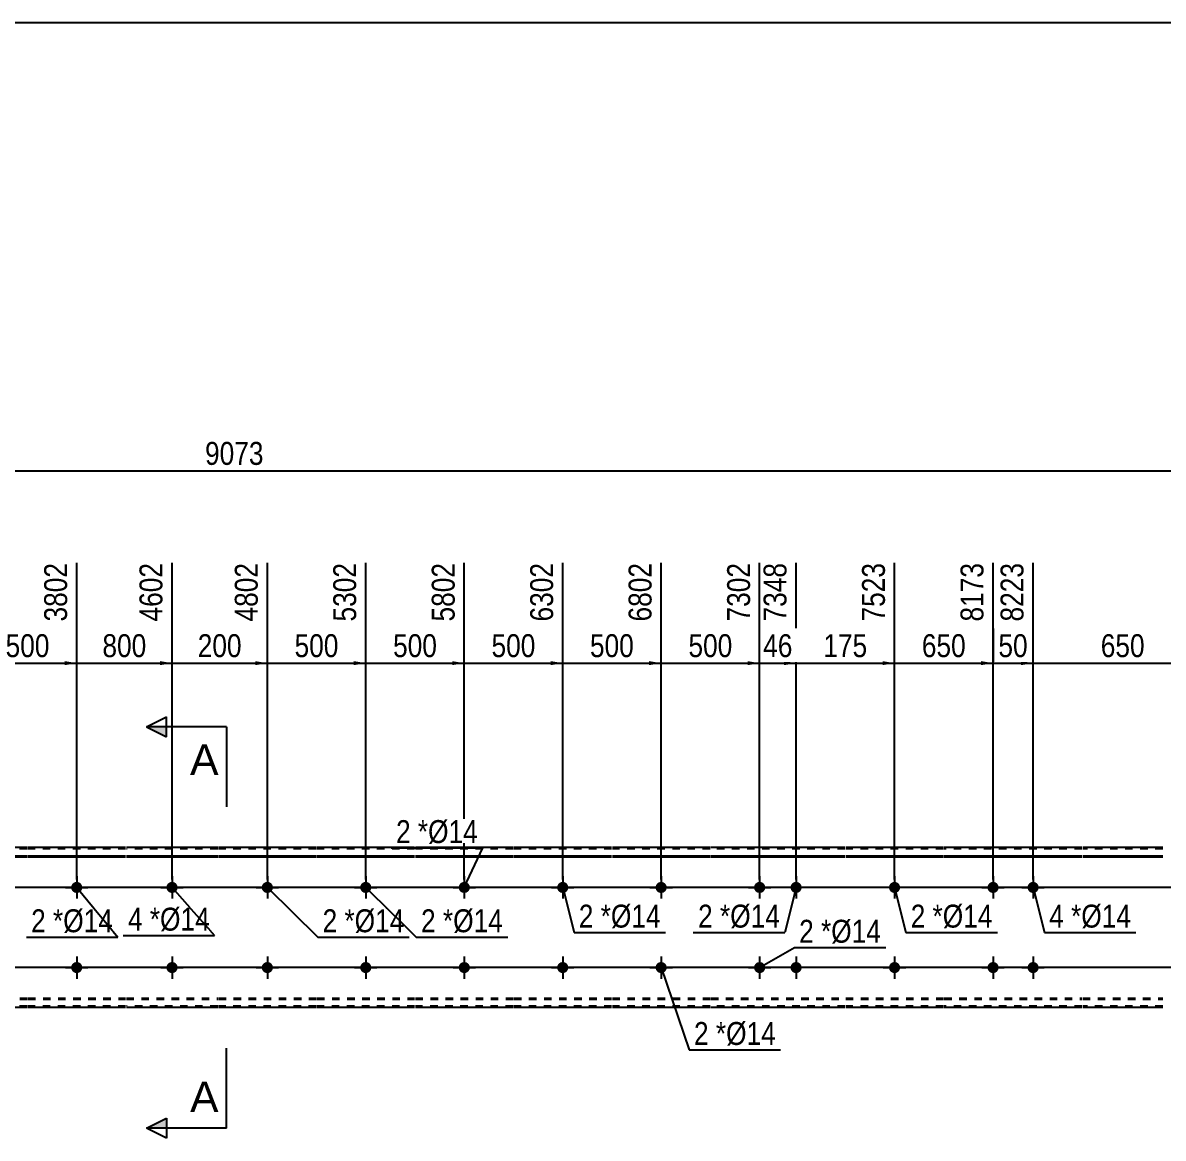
# Model space of a CAD drawing. Header units: millimetres. Extents: x -65 to 337, y -164 to 113.
# Drawn here: x 110.5 to 252.9, y -26.3 to 112.9 of the extents above; entities that cross this region are included whole.
import ezdxf

# ---------------------------------------------------------------- set-up
doc = ezdxf.new("R2010")
doc.units = ezdxf.units.MM
doc.linetypes.add('DXK_LINE_DOT1', pattern=[1.8814, 0.9407, -0.9407])
doc.styles.add('Arial', font='ARIAL.TTF', dxfattribs={"height": 0.2})
doc.styles.add('Arial Narrow', font='ARIALN.TTF', dxfattribs={"height": 0.2})

# ---------------------------------------------------------------- blocks, each defined once
blk = doc.blocks.new('Unknown-629087401-1980')
at = {"color": 5, "linetype": 'Continuous'}
blk.add_line((337.25, 112.93), (-62.75, 112.93), dxfattribs=at)
blk = doc.blocks.new('Bolt-629087401-1223 - 1203')
at = {"linetype": 'Continuous'}
blk.add_hatch(color=3, dxfattribs=at).paths.add_polyline_path([(220.06, -5, -1), (218.66, -5, -1)])
at = {"color": 3, "linetype": 'Continuous'}
for p, q in [((219.36, -3.6), (219.36, -6.4)), ((217.96, -5), (220.76, -5))]:
    blk.add_line(p, q, dxfattribs=at)
blk = doc.blocks.new('Part-629087401-1218 - 1203')
at = {"color": 2, "linetype": 'Continuous'}
for p, q in [((111.06, 10), (98.86, 10)), ((123.35, 10), (111.16, 10)), ((134.85, 10), (123.45, 10)), ((147.15, 10), (134.95, 10)), ((159.44, 10), (147.25, 10)), ((171.73, 10), (159.54, 10)), ((184.03, 10), (171.83, 10)), ((196.32, 10), (184.13, 10)), ((213.17, 10), (196.42, 10)), ((225.46, 10), (213.27, 10)), ((242.75, 10), (225.56, 10)), ((252.85, 10), (242.85, 10)), ((98.86, 8.94), (111.06, 8.94)), ((98.86, 8.81), (111.06, 8.81)), ((111.16, 8.94), (123.35, 8.94)), ((111.16, 8.81), (123.35, 8.81)), ((123.45, 8.94), (134.85, 8.94)), ((123.45, 8.81), (134.85, 8.81)), ((134.95, 8.94), (147.15, 8.94)), ((134.95, 8.81), (147.15, 8.81)), ((147.25, 8.94), (159.44, 8.94)), ((147.25, 8.81), (159.44, 8.81)), ((159.54, 8.94), (171.73, 8.94)), ((159.54, 8.81), (171.73, 8.81)), ((171.83, 8.94), (184.03, 8.94)), ((171.83, 8.81), (184.03, 8.81)), ((184.13, 8.94), (196.32, 8.94)), ((184.13, 8.81), (196.32, 8.81)), ((196.42, 8.94), (213.17, 8.94)), ((196.42, 8.81), (213.17, 8.81)), ((213.27, 8.94), (225.46, 8.94)), ((213.27, 8.81), (225.46, 8.81)), ((225.56, 8.94), (242.75, 8.94)), ((225.56, 8.81), (242.75, 8.81)), ((242.85, 8.94), (252.85, 8.94)), ((242.85, 8.81), (252.85, 8.81)), ((111.06, -10), (98.86, -10)), ((123.35, -10), (111.16, -10)), ((134.85, -10), (123.45, -10)), ((147.15, -10), (134.95, -10)), ((159.44, -10), (147.25, -10)), ((171.73, -10), (159.54, -10)), ((184.03, -10), (171.83, -10)), ((196.32, -10), (184.13, -10)), ((213.17, -10), (196.42, -10)), ((225.46, -10), (213.27, -10)), ((242.75, -10), (225.56, -10)), ((252.85, -10), (242.85, -10))]:
    blk.add_line(p, q, dxfattribs=at)
at = {"color": 7, "linetype": 'DXK_LINE_DOT1'}
for p, q in [((111.06, 9.82), (98.86, 9.82)), ((123.35, 9.82), (111.16, 9.82)), ((134.85, 9.82), (123.45, 9.82)), ((147.15, 9.82), (134.95, 9.82)), ((159.44, 9.82), (147.25, 9.82)), ((171.73, 9.82), (159.54, 9.82)), ((184.03, 9.82), (171.83, 9.82)), ((196.32, 9.82), (184.13, 9.82)), ((213.17, 9.82), (196.42, 9.82)), ((225.46, 9.82), (213.27, 9.82)), ((242.75, 9.82), (225.56, 9.82)), ((252.85, 9.82), (242.85, 9.82)), ((98.86, -8.81), (111.06, -8.81)), ((98.86, -8.94), (111.06, -8.94)), ((111.06, -9.82), (98.86, -9.82)), ((111.16, -8.81), (123.35, -8.81)), ((111.16, -8.94), (123.35, -8.94)), ((123.35, -9.82), (111.16, -9.82)), ((123.45, -8.81), (134.85, -8.81)), ((123.45, -8.94), (134.85, -8.94)), ((134.85, -9.82), (123.45, -9.82)), ((134.95, -8.81), (147.15, -8.81)), ((134.95, -8.94), (147.15, -8.94)), ((147.15, -9.82), (134.95, -9.82)), ((147.25, -8.81), (159.44, -8.81)), ((147.25, -8.94), (159.44, -8.94)), ((159.44, -9.82), (147.25, -9.82)), ((159.54, -8.81), (171.73, -8.81)), ((159.54, -8.94), (171.73, -8.94)), ((171.73, -9.82), (159.54, -9.82)), ((171.83, -8.81), (184.03, -8.81)), ((171.83, -8.94), (184.03, -8.94)), ((184.03, -9.82), (171.83, -9.82)), ((184.13, -8.81), (196.32, -8.81)), ((184.13, -8.94), (196.32, -8.94)), ((196.32, -9.82), (184.13, -9.82)), ((196.42, -8.81), (213.17, -8.81)), ((196.42, -8.94), (213.17, -8.94)), ((213.17, -9.82), (196.42, -9.82)), ((213.27, -8.81), (225.46, -8.81)), ((213.27, -8.94), (225.46, -8.94)), ((225.46, -9.82), (213.27, -9.82)), ((225.56, -8.81), (242.75, -8.81)), ((225.56, -8.94), (242.75, -8.94)), ((242.75, -9.82), (225.56, -9.82)), ((242.85, -8.81), (252.85, -8.81)), ((242.85, -8.94), (252.85, -8.94)), ((252.85, -9.82), (242.85, -9.82))]:
    blk.add_line(p, q, dxfattribs=at)
blk = doc.blocks.new('Bolt-629087401-1219 - 1203')
at = {"linetype": 'Continuous'}
for points in [[(232.36, 5, -1), (230.96, 5, -1)], [(237.36, 5, -1), (235.96, 5, -1)], [(232.36, -5, -1), (230.96, -5, -1)], [(237.36, -5, -1), (235.96, -5, -1)]]:
    blk.add_hatch(color=3, dxfattribs=at).paths.add_polyline_path(points)
at = {"color": 3, "linetype": 'Continuous'}
for p, q in [((231.66, 6.4), (231.66, 3.6)), ((236.66, 6.4), (236.66, 3.6)), ((230.26, 5), (233.06, 5)), ((235.26, 5), (238.06, 5)), ((231.66, -3.6), (231.66, -6.4)), ((236.66, -3.6), (236.66, -6.4)), ((230.26, -5), (233.06, -5)), ((235.26, -5), (238.06, -5))]:
    blk.add_line(p, q, dxfattribs=at)
blk = doc.blocks.new('Bolt-629087401-1220 - 1203')
at = {"linetype": 'Continuous'}
blk.add_hatch(color=3, dxfattribs=at).paths.add_polyline_path([(220.06, 5, -1), (218.66, 5, -1)])
at = {"color": 3, "linetype": 'Continuous'}
for p, q in [((219.36, 6.4), (219.36, 3.6)), ((220.76, 5), (217.96, 5))]:
    blk.add_line(p, q, dxfattribs=at)
blk = doc.blocks.new('Bolt-629087401-1224 - 1203')
at = {"linetype": 'Continuous'}
for points in [[(207.77, 5, -1), (206.37, 5, -1)], [(207.77, -5, -1), (206.37, -5, -1)]]:
    blk.add_hatch(color=3, dxfattribs=at).paths.add_polyline_path(points)
at = {"color": 3, "linetype": 'Continuous'}
for p, q in [((207.07, 6.4), (207.07, 3.6)), ((208.47, 5), (205.67, 5)), ((207.07, -3.6), (207.07, -6.4)), ((208.47, -5), (205.67, -5))]:
    blk.add_line(p, q, dxfattribs=at)
blk = doc.blocks.new('Bolt-629087401-1229 - 1203')
at = {"linetype": 'Continuous'}
for points in [[(129.85, 5, -1), (128.45, 5, -1)], [(129.85, -5, -1), (128.45, -5, -1)]]:
    blk.add_hatch(color=3, dxfattribs=at).paths.add_polyline_path(points)
at = {"color": 3, "linetype": 'Continuous'}
for p, q in [((129.15, 6.4), (129.15, 3.6)), ((127.75, 5), (130.55, 5)), ((129.15, -3.6), (129.15, -6.4)), ((127.75, -5), (130.55, -5))]:
    blk.add_line(p, q, dxfattribs=at)
blk = doc.blocks.new('Bolt-629087401-1230 - 1203')
at = {"linetype": 'Continuous'}
for points in [[(129.85, 5, -1), (128.45, 5, -1)], [(129.85, -5, -1), (128.45, -5, -1)]]:
    blk.add_hatch(color=3, dxfattribs=at).paths.add_polyline_path(points)
at = {"color": 3, "linetype": 'Continuous'}
for p, q in [((129.15, 6.4), (129.15, 3.6)), ((127.75, 5), (130.55, 5)), ((129.15, -3.6), (129.15, -6.4)), ((127.75, -5), (130.55, -5))]:
    blk.add_line(p, q, dxfattribs=at)
blk = doc.blocks.new('Bolt-629087401-1231 - 1203')
at = {"linetype": 'Continuous'}
for points in [[(117.95, 5, -1), (116.55, 5, -1)], [(117.95, -5, -1), (116.55, -5, -1)]]:
    blk.add_hatch(color=3, dxfattribs=at).paths.add_polyline_path(points)
at = {"color": 3, "linetype": 'Continuous'}
for p, q in [((117.25, 6.4), (117.25, 3.6)), ((115.85, 5), (118.65, 5)), ((117.25, -3.6), (117.25, -6.4)), ((115.85, -5), (118.65, -5))]:
    blk.add_line(p, q, dxfattribs=at)
blk = doc.blocks.new('Bolt-629087401-1239 - 1203')
at = {"linetype": 'Continuous'}
for points in [[(141.75, 5, -1), (140.35, 5, -1)], [(141.75, -5, -1), (140.35, -5, -1)]]:
    blk.add_hatch(color=3, dxfattribs=at).paths.add_polyline_path(points)
at = {"color": 3, "linetype": 'Continuous'}
for p, q in [((141.05, 6.4), (141.05, 3.6)), ((139.65, 5), (142.45, 5)), ((141.05, -3.6), (141.05, -6.4)), ((139.65, -5), (142.45, -5))]:
    blk.add_line(p, q, dxfattribs=at)
blk = doc.blocks.new('Bolt-629087401-1240 - 1203')
at = {"linetype": 'Continuous'}
for points in [[(154.04, 5, -1), (152.64, 5, -1)], [(154.04, -5, -1), (152.64, -5, -1)]]:
    blk.add_hatch(color=3, dxfattribs=at).paths.add_polyline_path(points)
at = {"color": 3, "linetype": 'Continuous'}
for p, q in [((153.34, 6.4), (153.34, 3.6)), ((151.94, 5), (154.74, 5)), ((153.34, -3.6), (153.34, -6.4)), ((151.94, -5), (154.74, -5))]:
    blk.add_line(p, q, dxfattribs=at)
blk = doc.blocks.new('Bolt-629087401-1241 - 1203')
at = {"linetype": 'Continuous'}
for points in [[(166.34, 5, -1), (164.94, 5, -1)], [(166.34, -5, -1), (164.94, -5, -1)]]:
    blk.add_hatch(color=3, dxfattribs=at).paths.add_polyline_path(points)
at = {"color": 3, "linetype": 'Continuous'}
for p, q in [((165.64, 6.4), (165.64, 3.6)), ((164.24, 5), (167.04, 5)), ((165.64, -3.6), (165.64, -6.4)), ((164.24, -5), (167.04, -5))]:
    blk.add_line(p, q, dxfattribs=at)
blk = doc.blocks.new('Bolt-629087401-1242 - 1203')
at = {"linetype": 'Continuous'}
for points in [[(178.63, 5, -1), (177.23, 5, -1)], [(178.63, -5, -1), (177.23, -5, -1)]]:
    blk.add_hatch(color=3, dxfattribs=at).paths.add_polyline_path(points)
at = {"color": 3, "linetype": 'Continuous'}
for p, q in [((177.93, 6.4), (177.93, 3.6)), ((176.53, 5), (179.33, 5)), ((177.93, -3.6), (177.93, -6.4)), ((176.53, -5), (179.33, -5))]:
    blk.add_line(p, q, dxfattribs=at)
blk = doc.blocks.new('Bolt-629087401-1243 - 1203')
at = {"linetype": 'Continuous'}
for points in [[(190.92, 5, -1), (189.52, 5, -1)], [(190.92, -5, -1), (189.52, -5, -1)]]:
    blk.add_hatch(color=3, dxfattribs=at).paths.add_polyline_path(points)
at = {"color": 3, "linetype": 'Continuous'}
for p, q in [((190.22, 6.4), (190.22, 3.6)), ((188.82, 5), (191.62, 5)), ((190.22, -3.6), (190.22, -6.4)), ((188.82, -5), (191.62, -5))]:
    blk.add_line(p, q, dxfattribs=at)
blk = doc.blocks.new('Bolt-629087401-1244 - 1203')
at = {"linetype": 'Continuous'}
for points in [[(203.22, 5, -1), (201.82, 5, -1)], [(203.22, -5, -1), (201.82, -5, -1)]]:
    blk.add_hatch(color=3, dxfattribs=at).paths.add_polyline_path(points)
at = {"color": 3, "linetype": 'Continuous'}
for p, q in [((202.52, 6.4), (202.52, 3.6)), ((201.12, 5), (203.92, 5)), ((202.52, -3.6), (202.52, -6.4)), ((201.12, -5), (203.92, -5))]:
    blk.add_line(p, q, dxfattribs=at)
blk = doc.blocks.new('StraightDimension-629087401-1311 - 1203')
at = {"linetype": 'Continuous'}
blk.add_hatch(color=7, dxfattribs=at).paths.add_polyline_path([(217.86, 33.25), (219.36, 33), (217.86, 32.75)])
at = {"color": 7, "linetype": 'Continuous'}
for p, q in [((207.07, 6), (207.07, 45.51)), ((219.36, 6), (219.36, 45.51)), ((207.07, 33), (219.36, 33))]:
    blk.add_line(p, q, dxfattribs=at)
at = {"color": 0}
blk.add_wipeout([(216.56, 33.15), (216.56, 37.35), (209.87, 37.35), (209.87, 33.15)], dxfattribs=at)
at = {"color": 3, "style": 'Arial Narrow'}
blk.add_text('175', height=2.863, dxfattribs=at).set_placement((210.47, 33.75))
at = {"color": 0, "linetype": 'Continuous'}
blk.add_wipeout([(218.76, 46.11), (214.56, 46.11), (214.56, 37.6), (218.76, 37.6)], dxfattribs=at)
at = {"color": 3, "linetype": 'Continuous', "style": 'Arial Narrow'}
blk.add_text('7523', height=2.863, rotation=90.0002, dxfattribs=at).set_placement((218.16, 38.2))
blk = doc.blocks.new('StraightDimension-629087401-1309 - 1203')
at = {"linetype": 'Continuous'}
blk.add_hatch(color=7, dxfattribs=at).paths.add_polyline_path([(235.16, 33.25), (236.66, 33), (235.16, 32.75)])
at = {"color": 7, "linetype": 'Continuous'}
for p, q in [((231.66, 6), (231.66, 45.51)), ((236.66, 6), (236.66, 45.51)), ((231.66, 33), (236.66, 33))]:
    blk.add_line(p, q, dxfattribs=at)
at = {"color": 0}
blk.add_wipeout([(236.58, 33.15), (236.58, 37.35), (231.73, 37.35), (231.73, 33.15)], dxfattribs=at)
at = {"color": 3, "style": 'Arial Narrow'}
blk.add_text('50', height=2.863, dxfattribs=at).set_placement((232.33, 33.75))
at = {"color": 0, "linetype": 'Continuous'}
blk.add_wipeout([(236.06, 46.11), (231.86, 46.11), (231.86, 37.6), (236.06, 37.6)], dxfattribs=at)
at = {"color": 3, "linetype": 'Continuous', "style": 'Arial Narrow'}
blk.add_text('8223', height=2.863, rotation=90.0002, dxfattribs=at).set_placement((235.46, 38.2))
blk = doc.blocks.new('StraightDimension-629087401-1308 - 1203')
at = {"linetype": 'Continuous'}
blk.add_hatch(color=7, dxfattribs=at).paths.add_polyline_path([(257.55, 33.25), (259.05, 33), (257.55, 32.75)])
at = {"color": 7, "linetype": 'Continuous'}
for p, q in [((236.66, 6), (236.66, 45.51)), ((259.05, 6), (259.05, 41.61)), ((236.66, 33), (259.05, 33))]:
    blk.add_line(p, q, dxfattribs=at)
at = {"color": 0, "linetype": 'Continuous'}
blk.add_wipeout([(258.45, 42.21), (254.25, 42.21), (254.25, 33.7), (258.45, 33.7)], dxfattribs=at)
at = {"color": 0}
blk.add_wipeout([(251.2, 33.15), (251.2, 37.35), (244.51, 37.35), (244.51, 33.15)], dxfattribs=at)
at = {"color": 3, "linetype": 'Continuous', "style": 'Arial Narrow'}
blk.add_text('8873', height=2.863, rotation=90.0002, dxfattribs=at).set_placement((257.85, 34.3))
at = {"color": 3, "style": 'Arial Narrow'}
blk.add_text('650', height=2.863, dxfattribs=at).set_placement((245.11, 33.75))
blk = doc.blocks.new('StraightDimension-629087401-1310 - 1203')
at = {"linetype": 'Continuous'}
blk.add_hatch(color=7, dxfattribs=at).paths.add_polyline_path([(230.16, 33.25), (231.66, 33), (230.16, 32.75)])
at = {"color": 7, "linetype": 'Continuous'}
for p, q in [((219.36, 6), (219.36, 45.51)), ((231.66, 6), (231.66, 45.51)), ((219.36, 33), (231.66, 33))]:
    blk.add_line(p, q, dxfattribs=at)
at = {"color": 0}
blk.add_wipeout([(228.85, 33.15), (228.85, 37.35), (222.17, 37.35), (222.17, 33.15)], dxfattribs=at)
at = {"color": 3, "style": 'Arial Narrow'}
blk.add_text('650', height=2.863, dxfattribs=at).set_placement((222.77, 33.75))
at = {"color": 0, "linetype": 'Continuous'}
blk.add_wipeout([(231.06, 46.11), (226.86, 46.11), (226.86, 37.6), (231.06, 37.6)], dxfattribs=at)
at = {"color": 3, "linetype": 'Continuous', "style": 'Arial Narrow'}
blk.add_text('8173', height=2.863, rotation=90.0002, dxfattribs=at).set_placement((230.46, 38.2))
blk = doc.blocks.new('StraightDimension-629087401-1312 - 1203')
at = {"linetype": 'Continuous'}
blk.add_hatch(color=7, dxfattribs=at).paths.add_polyline_path([(205.57, 33.25), (207.07, 33), (205.57, 32.75)])
at = {"color": 7, "linetype": 'Continuous'}
for p, q in [((202.52, 6), (202.52, 45.51)), ((207.07, 6), (207.07, 45.51)), ((202.52, 33), (207.07, 33))]:
    blk.add_line(p, q, dxfattribs=at)
at = {"color": 0}
blk.add_wipeout([(207.22, 33.15), (207.22, 37.35), (202.36, 37.35), (202.36, 33.15)], dxfattribs=at)
at = {"color": 3, "style": 'Arial Narrow'}
blk.add_text('46', height=2.863, dxfattribs=at).set_placement((202.96, 33.75))
at = {"color": 0, "linetype": 'Continuous'}
blk.add_wipeout([(206.47, 46.11), (202.27, 46.11), (202.27, 37.6), (206.47, 37.6)], dxfattribs=at)
at = {"color": 3, "linetype": 'Continuous', "style": 'Arial Narrow'}
blk.add_text('7348', height=2.863, rotation=90.0002, dxfattribs=at).set_placement((205.87, 38.2))
blk = doc.blocks.new('StraightDimension-629087401-1313 - 1203')
at = {"linetype": 'Continuous'}
blk.add_hatch(color=7, dxfattribs=at).paths.add_polyline_path([(201.02, 33.25), (202.52, 33), (201.02, 32.75)])
at = {"color": 7, "linetype": 'Continuous'}
for p, q in [((190.22, 6), (190.22, 45.51)), ((202.52, 6), (202.52, 45.51)), ((190.22, 33), (202.52, 33))]:
    blk.add_line(p, q, dxfattribs=at)
at = {"color": 0}
blk.add_wipeout([(199.71, 33.15), (199.71, 37.35), (193.03, 37.35), (193.03, 33.15)], dxfattribs=at)
at = {"color": 3, "style": 'Arial Narrow'}
blk.add_text('500', height=2.863, dxfattribs=at).set_placement((193.63, 33.75))
at = {"color": 0, "linetype": 'Continuous'}
blk.add_wipeout([(201.92, 46.11), (197.72, 46.11), (197.72, 37.6), (201.92, 37.6)], dxfattribs=at)
at = {"color": 3, "linetype": 'Continuous', "style": 'Arial Narrow'}
blk.add_text('7302', height=2.863, rotation=90.0002, dxfattribs=at).set_placement((201.32, 38.2))
blk = doc.blocks.new('StraightDimension-629087401-1314 - 1203')
at = {"linetype": 'Continuous'}
blk.add_hatch(color=7, dxfattribs=at).paths.add_polyline_path([(188.72, 33.25), (190.22, 33), (188.72, 32.75)])
at = {"color": 7, "linetype": 'Continuous'}
for p, q in [((177.93, 6), (177.93, 45.51)), ((190.22, 6), (190.22, 45.51)), ((177.93, 33), (190.22, 33))]:
    blk.add_line(p, q, dxfattribs=at)
at = {"color": 0}
blk.add_wipeout([(187.42, 33.15), (187.42, 37.35), (180.73, 37.35), (180.73, 33.15)], dxfattribs=at)
at = {"color": 3, "style": 'Arial Narrow'}
blk.add_text('500', height=2.863, dxfattribs=at).set_placement((181.33, 33.75))
at = {"color": 0, "linetype": 'Continuous'}
blk.add_wipeout([(189.62, 46.11), (185.42, 46.11), (185.42, 37.6), (189.62, 37.6)], dxfattribs=at)
at = {"color": 3, "linetype": 'Continuous', "style": 'Arial Narrow'}
blk.add_text('6802', height=2.863, rotation=90.0002, dxfattribs=at).set_placement((189.02, 38.2))
blk = doc.blocks.new('StraightDimension-629087401-1315 - 1203')
at = {"linetype": 'Continuous'}
blk.add_hatch(color=7, dxfattribs=at).paths.add_polyline_path([(176.43, 33.25), (177.93, 33), (176.43, 32.75)])
at = {"color": 7, "linetype": 'Continuous'}
for p, q in [((165.64, 6), (165.64, 45.51)), ((177.93, 6), (177.93, 45.51)), ((165.64, 33), (177.93, 33))]:
    blk.add_line(p, q, dxfattribs=at)
at = {"color": 0}
blk.add_wipeout([(175.13, 33.15), (175.13, 37.35), (168.44, 37.35), (168.44, 33.15)], dxfattribs=at)
at = {"color": 3, "style": 'Arial Narrow'}
blk.add_text('500', height=2.863, dxfattribs=at).set_placement((169.04, 33.75))
at = {"color": 0, "linetype": 'Continuous'}
blk.add_wipeout([(177.33, 46.11), (173.13, 46.11), (173.13, 37.6), (177.33, 37.6)], dxfattribs=at)
at = {"color": 3, "linetype": 'Continuous', "style": 'Arial Narrow'}
blk.add_text('6302', height=2.863, rotation=90.0002, dxfattribs=at).set_placement((176.73, 38.2))
blk = doc.blocks.new('StraightDimension-629087401-1316 - 1203')
at = {"linetype": 'Continuous'}
blk.add_hatch(color=7, dxfattribs=at).paths.add_polyline_path([(164.14, 33.25), (165.64, 33), (164.14, 32.75)])
at = {"color": 7, "linetype": 'Continuous'}
for p, q in [((153.34, 6), (153.34, 45.51)), ((165.64, 6), (165.64, 45.51)), ((153.34, 33), (165.64, 33))]:
    blk.add_line(p, q, dxfattribs=at)
at = {"color": 0}
blk.add_wipeout([(162.83, 33.15), (162.83, 37.35), (156.15, 37.35), (156.15, 33.15)], dxfattribs=at)
at = {"color": 3, "style": 'Arial Narrow'}
blk.add_text('500', height=2.863, dxfattribs=at).set_placement((156.75, 33.75))
at = {"color": 0, "linetype": 'Continuous'}
blk.add_wipeout([(165.04, 46.11), (160.84, 46.11), (160.84, 37.6), (165.04, 37.6)], dxfattribs=at)
at = {"color": 3, "linetype": 'Continuous', "style": 'Arial Narrow'}
blk.add_text('5802', height=2.863, rotation=90.0002, dxfattribs=at).set_placement((164.44, 38.2))
blk = doc.blocks.new('StraightDimension-629087401-1317 - 1203')
at = {"linetype": 'Continuous'}
blk.add_hatch(color=7, dxfattribs=at).paths.add_polyline_path([(151.84, 33.25), (153.34, 33), (151.84, 32.75)])
at = {"color": 7, "linetype": 'Continuous'}
for p, q in [((141.05, 6), (141.05, 45.51)), ((153.34, 6), (153.34, 45.51)), ((141.05, 33), (153.34, 33))]:
    blk.add_line(p, q, dxfattribs=at)
at = {"color": 0}
blk.add_wipeout([(150.54, 33.15), (150.54, 37.35), (143.85, 37.35), (143.85, 33.15)], dxfattribs=at)
at = {"color": 3, "style": 'Arial Narrow'}
blk.add_text('500', height=2.863, dxfattribs=at).set_placement((144.45, 33.75))
at = {"color": 0, "linetype": 'Continuous'}
blk.add_wipeout([(152.74, 46.11), (148.54, 46.11), (148.54, 37.6), (152.74, 37.6)], dxfattribs=at)
at = {"color": 3, "linetype": 'Continuous', "style": 'Arial Narrow'}
blk.add_text('5302', height=2.863, rotation=90.0002, dxfattribs=at).set_placement((152.14, 38.2))
blk = doc.blocks.new('StraightDimension-629087401-1318 - 1203')
at = {"linetype": 'Continuous'}
blk.add_hatch(color=7, dxfattribs=at).paths.add_polyline_path([(139.55, 33.25), (141.05, 33), (139.55, 32.75)])
at = {"color": 7, "linetype": 'Continuous'}
for p, q in [((129.15, 6), (129.15, 45.51)), ((141.05, 6), (141.05, 45.51)), ((129.15, 33), (141.05, 33))]:
    blk.add_line(p, q, dxfattribs=at)
at = {"color": 0}
blk.add_wipeout([(138.44, 33.15), (138.44, 37.35), (131.76, 37.35), (131.76, 33.15)], dxfattribs=at)
at = {"color": 3, "style": 'Arial Narrow'}
blk.add_text('200', height=2.863, dxfattribs=at).set_placement((132.36, 33.75))
at = {"color": 0, "linetype": 'Continuous'}
blk.add_wipeout([(140.45, 46.11), (136.25, 46.11), (136.25, 37.6), (140.45, 37.6)], dxfattribs=at)
at = {"color": 3, "linetype": 'Continuous', "style": 'Arial Narrow'}
blk.add_text('4802', height=2.863, rotation=90.0002, dxfattribs=at).set_placement((139.85, 38.2))
blk = doc.blocks.new('StraightDimension-629087401-1319 - 1203')
at = {"linetype": 'Continuous'}
blk.add_hatch(color=7, dxfattribs=at).paths.add_polyline_path([(127.65, 33.25), (129.15, 33), (127.65, 32.75)])
at = {"color": 7, "linetype": 'Continuous'}
for p, q in [((117.25, 6), (117.25, 45.51)), ((129.15, 6), (129.15, 45.51)), ((117.25, 33), (129.15, 33))]:
    blk.add_line(p, q, dxfattribs=at)
at = {"color": 0}
blk.add_wipeout([(126.55, 33.15), (126.55, 37.35), (119.86, 37.35), (119.86, 33.15)], dxfattribs=at)
at = {"color": 3, "style": 'Arial Narrow'}
blk.add_text('800', height=2.863, dxfattribs=at).set_placement((120.46, 33.75))
at = {"color": 0, "linetype": 'Continuous'}
blk.add_wipeout([(128.55, 46.11), (124.35, 46.11), (124.35, 37.6), (128.55, 37.6)], dxfattribs=at)
at = {"color": 3, "linetype": 'Continuous', "style": 'Arial Narrow'}
blk.add_text('4602', height=2.863, rotation=90.0002, dxfattribs=at).set_placement((127.95, 38.2))
blk = doc.blocks.new('StraightDimension-629087401-1320 - 1203')
at = {"linetype": 'Continuous'}
blk.add_hatch(color=7, dxfattribs=at).paths.add_polyline_path([(115.75, 33.25), (117.25, 33), (115.75, 32.75)])
at = {"color": 7, "linetype": 'Continuous'}
for p, q in [((104.96, 6), (104.96, 45.51)), ((117.25, 6), (117.25, 45.51)), ((104.96, 33), (117.25, 33))]:
    blk.add_line(p, q, dxfattribs=at)
at = {"color": 0}
blk.add_wipeout([(114.45, 33.15), (114.45, 37.35), (107.77, 37.35), (107.77, 33.15)], dxfattribs=at)
at = {"color": 3, "style": 'Arial Narrow'}
blk.add_text('500', height=2.863, dxfattribs=at).set_placement((108.37, 33.75))
at = {"color": 0, "linetype": 'Continuous'}
blk.add_wipeout([(116.65, 46.11), (112.45, 46.11), (112.45, 37.6), (116.65, 37.6)], dxfattribs=at)
at = {"color": 3, "linetype": 'Continuous', "style": 'Arial Narrow'}
blk.add_text('3802', height=2.863, rotation=90.0002, dxfattribs=at).set_placement((116.05, 38.2))
blk = doc.blocks.new('StraightDimension-629087401-1413 - 1203')
at = {"color": 7, "linetype": 'Continuous'}
blk.add_line((258.05, 5), (-8.25, 5), dxfattribs=at)
blk = doc.blocks.new('StraightDimension-629087401-1429 - 1203')
at = {"color": 7, "linetype": 'Continuous'}
blk.add_line((258.05, -5), (-8.25, -5), dxfattribs=at)
blk = doc.blocks.new('StraightDimension-629087401-1445 - 1203')
at = {"color": 7, "linetype": 'Continuous'}
blk.add_line((0, 57), (273.84, 57), dxfattribs=at)
at = {"color": 0}
blk.add_wipeout([(141.18, 57.15), (141.18, 61.35), (132.67, 61.35), (132.67, 57.15)], dxfattribs=at)
at = {"color": 3, "style": 'Arial Narrow'}
blk.add_text('9073', height=2.863, dxfattribs=at).set_placement((133.27, 57.75))
blk = doc.blocks.new('Mark-629087401-1489 - 1203')
at = {"color": 0}
for points in [[(181.77, -0.01), (181.77, 2.99), (179.94, 2.99), (179.94, -0.01)], [(183.95, -0.01), (183.95, 2.99), (182.67, 2.99), (182.67, -0.01)]]:
    blk.add_wipeout(points, dxfattribs=at)
for points in [[(181.77, -0.01), (181.77, 2.99), (179.94, 2.99), (179.94, -0.01)], [(183.95, -0.01), (183.95, 2.99), (182.67, 2.99), (182.67, -0.01)]]:
    blk.add_wipeout(points, dxfattribs=at)
at = {"color": 7, "linetype": 'Continuous'}
blk.add_line((177.93, 5), (179.34, -0.61), dxfattribs=at)
at = {"color": 3, "style": 'Arial Narrow'}
blk.add_text('2', height=2.86, dxfattribs=at).set_placement((179.94, -0.01))
at = {"color": 0}
blk.add_wipeout([(190.16, -0.01), (190.16, 2.99), (183.95, 2.99), (183.95, -0.01)], dxfattribs=at)
blk.add_wipeout([(190.16, -0.01), (190.16, 2.99), (183.95, 2.99), (183.95, -0.01)], dxfattribs=at)
at = {"color": 7, "linetype": 'Continuous'}
blk.add_line((179.34, -0.61), (190.76, -0.61), dxfattribs=at)
at = {"color": 3, "style": 'Arial Narrow'}
for s, height, p in [('*', 2.86, (182.67, -0.01)), ('Ø14', 2.863, (183.95, -0.01))]:
    blk.add_text(s, height=height, dxfattribs=at).set_placement(p)
blk = doc.blocks.new('Mark-629087401-1478 - 1203')
at = {"color": 0}
for points in [[(113.38, -0.59), (113.38, 2.41), (111.56, 2.41), (111.56, -0.59)], [(115.56, -0.59), (115.56, 2.41), (114.28, 2.41), (114.28, -0.59)]]:
    blk.add_wipeout(points, dxfattribs=at)
for points in [[(113.38, -0.59), (113.38, 2.41), (111.56, 2.41), (111.56, -0.59)], [(115.56, -0.59), (115.56, 2.41), (114.28, 2.41), (114.28, -0.59)]]:
    blk.add_wipeout(points, dxfattribs=at)
at = {"color": 3, "style": 'Arial Narrow'}
blk.add_text('2', height=2.86, dxfattribs=at).set_placement((111.56, -0.59))
at = {"color": 0}
blk.add_wipeout([(121.77, -0.59), (121.77, 2.41), (115.56, 2.41), (115.56, -0.59)], dxfattribs=at)
blk.add_wipeout([(121.77, -0.59), (121.77, 2.41), (115.56, 2.41), (115.56, -0.59)], dxfattribs=at)
at = {"color": 7, "linetype": 'Continuous'}
for p in [(117.25, 5), (110.96, -1.19)]:
    blk.add_line(p, (122.37, -1.19), dxfattribs=at)
at = {"color": 3, "style": 'Arial Narrow'}
for s, height, p in [('*', 2.86, (114.28, -0.59)), ('Ø14', 2.863, (115.56, -0.59))]:
    blk.add_text(s, height=height, dxfattribs=at).set_placement(p)
blk = doc.blocks.new('Mark-629087401-1472 - 1203')
at = {"color": 0}
for points in [[(240.5, -0.01), (240.5, 2.99), (238.67, 2.99), (238.67, -0.01)], [(242.68, -0.01), (242.68, 2.99), (241.4, 2.99), (241.4, -0.01)]]:
    blk.add_wipeout(points, dxfattribs=at)
for points in [[(240.5, -0.01), (240.5, 2.99), (238.67, 2.99), (238.67, -0.01)], [(242.68, -0.01), (242.68, 2.99), (241.4, 2.99), (241.4, -0.01)]]:
    blk.add_wipeout(points, dxfattribs=at)
at = {"color": 7, "linetype": 'Continuous'}
blk.add_line((236.66, 5), (238.07, -0.61), dxfattribs=at)
at = {"color": 3, "style": 'Arial Narrow'}
blk.add_text('4', height=2.86, dxfattribs=at).set_placement((238.67, -0.01))
at = {"color": 0}
blk.add_wipeout([(248.89, -0.01), (248.89, 2.99), (242.68, 2.99), (242.68, -0.01)], dxfattribs=at)
blk.add_wipeout([(248.89, -0.01), (248.89, 2.99), (242.68, 2.99), (242.68, -0.01)], dxfattribs=at)
at = {"color": 7, "linetype": 'Continuous'}
blk.add_line((238.07, -0.61), (249.49, -0.61), dxfattribs=at)
at = {"color": 3, "style": 'Arial Narrow'}
for s, height, p in [('*', 2.86, (241.4, -0.01)), ('Ø14', 2.863, (242.68, -0.01))]:
    blk.add_text(s, height=height, dxfattribs=at).set_placement(p)
blk = doc.blocks.new('Mark-629087401-1491 - 1203')
at = {"color": 0}
for points in [[(209.28, -1.9), (209.28, 1.1), (207.45, 1.1), (207.45, -1.9)], [(211.45, -1.9), (211.45, 1.1), (210.18, 1.1), (210.18, -1.9)]]:
    blk.add_wipeout(points, dxfattribs=at)
for points in [[(209.28, -1.9), (209.28, 1.1), (207.45, 1.1), (207.45, -1.9)], [(211.45, -1.9), (211.45, 1.1), (210.18, 1.1), (210.18, -1.9)]]:
    blk.add_wipeout(points, dxfattribs=at)
at = {"color": 7, "linetype": 'Continuous'}
blk.add_line((202.52, -5), (206.85, -2.5), dxfattribs=at)
at = {"color": 3, "style": 'Arial Narrow'}
blk.add_text('2', height=2.86, dxfattribs=at).set_placement((207.45, -1.9))
at = {"color": 0}
blk.add_wipeout([(217.67, -1.9), (217.67, 1.1), (211.45, 1.1), (211.45, -1.9)], dxfattribs=at)
blk.add_wipeout([(217.67, -1.9), (217.67, 1.1), (211.45, 1.1), (211.45, -1.9)], dxfattribs=at)
at = {"color": 7, "linetype": 'Continuous'}
blk.add_line((206.85, -2.5), (218.27, -2.5), dxfattribs=at)
at = {"color": 3, "style": 'Arial Narrow'}
for s, height, p in [('*', 2.86, (210.18, -1.9)), ('Ø14', 2.863, (211.45, -1.9))]:
    blk.add_text(s, height=height, dxfattribs=at).set_placement(p)
blk = doc.blocks.new('Mark-629087401-1486 - 1203')
at = {"color": 0}
for points in [[(149.78, -0.59), (149.78, 2.41), (147.95, 2.41), (147.95, -0.59)], [(151.95, -0.59), (151.95, 2.41), (150.68, 2.41), (150.68, -0.59)]]:
    blk.add_wipeout(points, dxfattribs=at)
for points in [[(149.78, -0.59), (149.78, 2.41), (147.95, 2.41), (147.95, -0.59)], [(151.95, -0.59), (151.95, 2.41), (150.68, 2.41), (150.68, -0.59)]]:
    blk.add_wipeout(points, dxfattribs=at)
at = {"color": 7, "linetype": 'Continuous'}
blk.add_line((141.05, 5), (147.35, -1.19), dxfattribs=at)
at = {"color": 3, "style": 'Arial Narrow'}
blk.add_text('2', height=2.86, dxfattribs=at).set_placement((147.95, -0.59))
at = {"color": 0}
blk.add_wipeout([(158.17, -0.59), (158.17, 2.41), (151.95, 2.41), (151.95, -0.59)], dxfattribs=at)
blk.add_wipeout([(158.17, -0.59), (158.17, 2.41), (151.95, 2.41), (151.95, -0.59)], dxfattribs=at)
at = {"color": 7, "linetype": 'Continuous'}
blk.add_line((147.35, -1.19), (158.77, -1.19), dxfattribs=at)
at = {"color": 3, "style": 'Arial Narrow'}
for s, height, p in [('*', 2.86, (150.68, -0.59)), ('Ø14', 2.863, (151.95, -0.59))]:
    blk.add_text(s, height=height, dxfattribs=at).set_placement(p)
blk = doc.blocks.new('Mark-629087401-1490 - 1203')
at = {"color": 0}
for points in [[(196.15, -14.66), (196.15, -11.66), (194.32, -11.66), (194.32, -14.66)], [(198.33, -14.66), (198.33, -11.66), (197.05, -11.66), (197.05, -14.66)]]:
    blk.add_wipeout(points, dxfattribs=at)
for points in [[(196.15, -14.66), (196.15, -11.66), (194.32, -11.66), (194.32, -14.66)], [(198.33, -14.66), (198.33, -11.66), (197.05, -11.66), (197.05, -14.66)]]:
    blk.add_wipeout(points, dxfattribs=at)
at = {"color": 7, "linetype": 'Continuous'}
blk.add_line((190.22, -5), (193.72, -15.26), dxfattribs=at)
at = {"color": 3, "style": 'Arial Narrow'}
blk.add_text('2', height=2.86, dxfattribs=at).set_placement((194.32, -14.66))
at = {"color": 0}
blk.add_wipeout([(204.54, -14.66), (204.54, -11.66), (198.33, -11.66), (198.33, -14.66)], dxfattribs=at)
blk.add_wipeout([(204.54, -14.66), (204.54, -11.66), (198.33, -11.66), (198.33, -14.66)], dxfattribs=at)
at = {"color": 7, "linetype": 'Continuous'}
blk.add_line((193.72, -15.26), (205.14, -15.26), dxfattribs=at)
at = {"color": 3, "style": 'Arial Narrow'}
for s, height, p in [('*', 2.86, (197.05, -14.66)), ('Ø14', 2.863, (198.33, -14.66))]:
    blk.add_text(s, height=height, dxfattribs=at).set_placement(p)
blk = doc.blocks.new('Mark-629087401-1488 - 1203')
at = {"color": 0}
for points in [[(158.94, 10.54), (158.94, 13.54), (157.12, 13.54), (157.12, 10.54)], [(161.12, 10.54), (161.12, 13.54), (159.84, 13.54), (159.84, 10.54)]]:
    blk.add_wipeout(points, dxfattribs=at)
for points in [[(158.94, 10.54), (158.94, 13.54), (157.12, 13.54), (157.12, 10.54)], [(161.12, 10.54), (161.12, 13.54), (159.84, 13.54), (159.84, 10.54)]]:
    blk.add_wipeout(points, dxfattribs=at)
at = {"color": 3, "style": 'Arial Narrow'}
blk.add_text('2', height=2.86, dxfattribs=at).set_placement((157.12, 10.54))
at = {"color": 0}
blk.add_wipeout([(167.34, 10.54), (167.34, 13.54), (161.12, 13.54), (161.12, 10.54)], dxfattribs=at)
blk.add_wipeout([(167.34, 10.54), (167.34, 13.54), (161.12, 13.54), (161.12, 10.54)], dxfattribs=at)
at = {"color": 7, "linetype": 'Continuous'}
for p in [(156.52, 9.94), (165.64, 5)]:
    blk.add_line(p, (167.94, 9.94), dxfattribs=at)
at = {"color": 3, "style": 'Arial Narrow'}
for s, height, p in [('*', 2.86, (159.84, 10.54)), ('Ø14', 2.863, (161.12, 10.54))]:
    blk.add_text(s, height=height, dxfattribs=at).set_placement(p)
blk = doc.blocks.new('SectionMark-629087401-1304 - 1203')
at = {"linetype": 'Continuous'}
for points in [[(128.45, 25.05), (128.45, 23.8), (125.95, 25.05)], [(128.45, -23.8), (128.45, -25.05), (125.95, -25.05)]]:
    blk.add_hatch(color=30, dxfattribs=at).paths.add_polyline_path(points)
at = {"color": 30, "linetype": 'Continuous'}
for p, q in [((125.95, 25.05), (128.45, 26.3)), ((128.45, 23.8), (128.45, 26.3)), ((135.95, 25.05), (125.95, 25.05)), ((125.95, 25.05), (128.45, 23.8)), ((135.95, 25.05), (135.95, 15.05)), ((135.95, -25.05), (135.95, -15.05)), ((125.95, -25.05), (128.45, -23.8)), ((128.45, -23.8), (128.45, -26.3)), ((135.95, -25.05), (125.95, -25.05)), ((128.45, -26.3), (125.95, -25.05))]:
    blk.add_line(p, q, dxfattribs=at)
at = {"color": 0, "linetype": 'Continuous'}
for points in [[(134.95, 19.05), (134.95, 23.05), (131.4, 23.05), (131.4, 19.05)], [(134.95, -23.05), (134.95, -19.05), (131.4, -19.05), (131.4, -23.05)]]:
    blk.add_wipeout(points, dxfattribs=at)
at = {"color": 96, "linetype": 'Continuous', "style": 'Arial'}
for p in [(131.4, 19.05), (131.4, -23.05)]:
    blk.add_text('A', height=3.82, dxfattribs=at).set_placement(p)
blk = doc.blocks.new('MarkSet-629087401-1459 - 1203')
at = {"color": 0}
for points in [[(223.2, -0.01), (223.2, 2.99), (221.38, 2.99), (221.38, -0.01)], [(225.38, -0.01), (225.38, 2.99), (224.1, 2.99), (224.1, -0.01)]]:
    blk.add_wipeout(points, dxfattribs=at)
for points in [[(223.2, -0.01), (223.2, 2.99), (221.38, 2.99), (221.38, -0.01)], [(225.38, -0.01), (225.38, 2.99), (224.1, 2.99), (224.1, -0.01)]]:
    blk.add_wipeout(points, dxfattribs=at)
at = {"color": 7, "linetype": 'Continuous'}
blk.add_line((219.36, 5), (220.78, -0.61), dxfattribs=at)
at = {"color": 3, "style": 'Arial Narrow'}
blk.add_text('2', height=2.86, dxfattribs=at).set_placement((221.38, -0.01))
at = {"color": 0}
blk.add_wipeout([(231.6, -0.01), (231.6, 2.99), (225.38, 2.99), (225.38, -0.01)], dxfattribs=at)
blk.add_wipeout([(231.6, -0.01), (231.6, 2.99), (225.38, 2.99), (225.38, -0.01)], dxfattribs=at)
at = {"color": 7, "linetype": 'Continuous'}
blk.add_line((220.78, -0.61), (232.2, -0.61), dxfattribs=at)
at = {"color": 3, "style": 'Arial Narrow'}
for s, height, p in [('*', 2.86, (224.1, -0.01)), ('Ø14', 2.863, (225.38, -0.01))]:
    blk.add_text(s, height=height, dxfattribs=at).set_placement(p)
blk = doc.blocks.new('MarkSet-629087401-1469 - 1203')
at = {"color": 0}
for points in [[(125.48, -0.39), (125.48, 2.61), (123.65, 2.61), (123.65, -0.39)], [(127.65, -0.39), (127.65, 2.61), (126.38, 2.61), (126.38, -0.39)]]:
    blk.add_wipeout(points, dxfattribs=at)
for points in [[(125.48, -0.39), (125.48, 2.61), (123.65, 2.61), (123.65, -0.39)], [(127.65, -0.39), (127.65, 2.61), (126.38, 2.61), (126.38, -0.39)]]:
    blk.add_wipeout(points, dxfattribs=at)
at = {"color": 3, "style": 'Arial Narrow'}
blk.add_text('4', height=2.86, dxfattribs=at).set_placement((123.65, -0.39))
at = {"color": 0}
blk.add_wipeout([(133.87, -0.39), (133.87, 2.61), (127.65, 2.61), (127.65, -0.39)], dxfattribs=at)
blk.add_wipeout([(133.87, -0.39), (133.87, 2.61), (127.65, 2.61), (127.65, -0.39)], dxfattribs=at)
at = {"color": 7, "linetype": 'Continuous'}
for p in [(129.15, 5), (123.05, -0.99)]:
    blk.add_line(p, (134.47, -0.99), dxfattribs=at)
at = {"color": 3, "style": 'Arial Narrow'}
for s, height, p in [('*', 2.86, (126.38, -0.39)), ('Ø14', 2.863, (127.65, -0.39))]:
    blk.add_text(s, height=height, dxfattribs=at).set_placement(p)
blk = doc.blocks.new('Mark-629087401-1473 - 1203')
at = {"color": 0}
for points in [[(196.66, -0.01), (196.66, 2.99), (194.83, 2.99), (194.83, -0.01)], [(198.84, -0.01), (198.84, 2.99), (197.56, 2.99), (197.56, -0.01)]]:
    blk.add_wipeout(points, dxfattribs=at)
for points in [[(196.66, -0.01), (196.66, 2.99), (194.83, 2.99), (194.83, -0.01)], [(198.84, -0.01), (198.84, 2.99), (197.56, 2.99), (197.56, -0.01)]]:
    blk.add_wipeout(points, dxfattribs=at)
at = {"color": 3, "style": 'Arial Narrow'}
blk.add_text('2', height=2.86, dxfattribs=at).set_placement((194.83, -0.01))
at = {"color": 0}
blk.add_wipeout([(205.05, -0.01), (205.05, 2.99), (198.84, 2.99), (198.84, -0.01)], dxfattribs=at)
blk.add_wipeout([(205.05, -0.01), (205.05, 2.99), (198.84, 2.99), (198.84, -0.01)], dxfattribs=at)
at = {"color": 7, "linetype": 'Continuous'}
for p in [(207.07, 5), (194.23, -0.61)]:
    blk.add_line(p, (205.65, -0.61), dxfattribs=at)
at = {"color": 3, "style": 'Arial Narrow'}
for s, height, p in [('*', 2.86, (197.56, -0.01)), ('Ø14', 2.863, (198.84, -0.01))]:
    blk.add_text(s, height=height, dxfattribs=at).set_placement(p)
blk = doc.blocks.new('Mark-629087401-1487 - 1203')
at = {"color": 0}
for points in [[(162.07, -0.59), (162.07, 2.41), (160.24, 2.41), (160.24, -0.59)], [(164.25, -0.59), (164.25, 2.41), (162.97, 2.41), (162.97, -0.59)]]:
    blk.add_wipeout(points, dxfattribs=at)
for points in [[(162.07, -0.59), (162.07, 2.41), (160.24, 2.41), (160.24, -0.59)], [(164.25, -0.59), (164.25, 2.41), (162.97, 2.41), (162.97, -0.59)]]:
    blk.add_wipeout(points, dxfattribs=at)
at = {"color": 7, "linetype": 'Continuous'}
blk.add_line((153.34, 5), (159.64, -1.19), dxfattribs=at)
at = {"color": 3, "style": 'Arial Narrow'}
blk.add_text('2', height=2.86, dxfattribs=at).set_placement((160.24, -0.59))
at = {"color": 0}
blk.add_wipeout([(170.46, -0.59), (170.46, 2.41), (164.25, 2.41), (164.25, -0.59)], dxfattribs=at)
blk.add_wipeout([(170.46, -0.59), (170.46, 2.41), (164.25, 2.41), (164.25, -0.59)], dxfattribs=at)
at = {"color": 7, "linetype": 'Continuous'}
blk.add_line((159.64, -1.19), (171.06, -1.19), dxfattribs=at)
at = {"color": 3, "style": 'Arial Narrow'}
for s, height, p in [('*', 2.86, (162.97, -0.59)), ('Ø14', 2.863, (164.25, -0.59))]:
    blk.add_text(s, height=height, dxfattribs=at).set_placement(p)

msp = doc.modelspace()

# ---------------------------------------------------------------- block references
for name in ['Unknown-629087401-1980', 'Part-629087401-1218 - 1203', 'Bolt-629087401-1231 - 1203', 'Bolt-629087401-1229 - 1203', 'Bolt-629087401-1230 - 1203', 'Bolt-629087401-1239 - 1203', 'Bolt-629087401-1240 - 1203', 'Bolt-629087401-1241 - 1203', 'Bolt-629087401-1242 - 1203', 'Bolt-629087401-1243 - 1203', 'Bolt-629087401-1244 - 1203', 'Bolt-629087401-1224 - 1203', 'Bolt-629087401-1220 - 1203', 'Bolt-629087401-1219 - 1203', 'Bolt-629087401-1223 - 1203']:
    msp.add_blockref(name, (0, 0))

# ---------------------------------------------------------------- next in the draw order: block references
for name in ['StraightDimension-629087401-1311 - 1203', 'StraightDimension-629087401-1309 - 1203', 'StraightDimension-629087401-1429 - 1203']:
    msp.add_blockref(name, (0, 0))

# ---------------------------------------------------------------- next in the draw order: block references
for name in ['StraightDimension-629087401-1312 - 1203', 'StraightDimension-629087401-1310 - 1203', 'StraightDimension-629087401-1308 - 1203', 'Mark-629087401-1491 - 1203']:
    msp.add_blockref(name, (0, 0))

# ---------------------------------------------------------------- next in the draw order: block references
for name in ['StraightDimension-629087401-1313 - 1203', 'Mark-629087401-1490 - 1203']:
    msp.add_blockref(name, (0, 0))

# ---------------------------------------------------------------- next in the draw order: block references
msp.add_blockref('StraightDimension-629087401-1314 - 1203', (0, 0))

# ---------------------------------------------------------------- next in the draw order: block references
msp.add_blockref('StraightDimension-629087401-1315 - 1203', (0, 0))

# ---------------------------------------------------------------- next in the draw order: block references
msp.add_blockref('StraightDimension-629087401-1316 - 1203', (0, 0))

# ---------------------------------------------------------------- next in the draw order: block references
msp.add_blockref('StraightDimension-629087401-1317 - 1203', (0, 0))

# ---------------------------------------------------------------- next in the draw order: block references
msp.add_blockref('StraightDimension-629087401-1318 - 1203', (0, 0))

# ---------------------------------------------------------------- next in the draw order: block references
msp.add_blockref('StraightDimension-629087401-1319 - 1203', (0, 0))

# ---------------------------------------------------------------- next in the draw order: block references
msp.add_blockref('StraightDimension-629087401-1320 - 1203', (0, 0))

# ---------------------------------------------------------------- next in the draw order: block references
for name in ['StraightDimension-629087401-1445 - 1203', 'StraightDimension-629087401-1413 - 1203']:
    msp.add_blockref(name, (0, 0))

# ---------------------------------------------------------------- next in the draw order: block references
for name in ['SectionMark-629087401-1304 - 1203', 'Mark-629087401-1478 - 1203', 'Mark-629087401-1486 - 1203', 'Mark-629087401-1489 - 1203', 'Mark-629087401-1473 - 1203', 'MarkSet-629087401-1459 - 1203', 'Mark-629087401-1472 - 1203']:
    msp.add_blockref(name, (0, 0))

# ---------------------------------------------------------------- next in the draw order: block references
for name in ['Mark-629087401-1488 - 1203', 'MarkSet-629087401-1469 - 1203']:
    msp.add_blockref(name, (0, 0))

# ---------------------------------------------------------------- next in the draw order: block references
msp.add_blockref('Mark-629087401-1487 - 1203', (0, 0))

doc.saveas('drawing.dxf')
